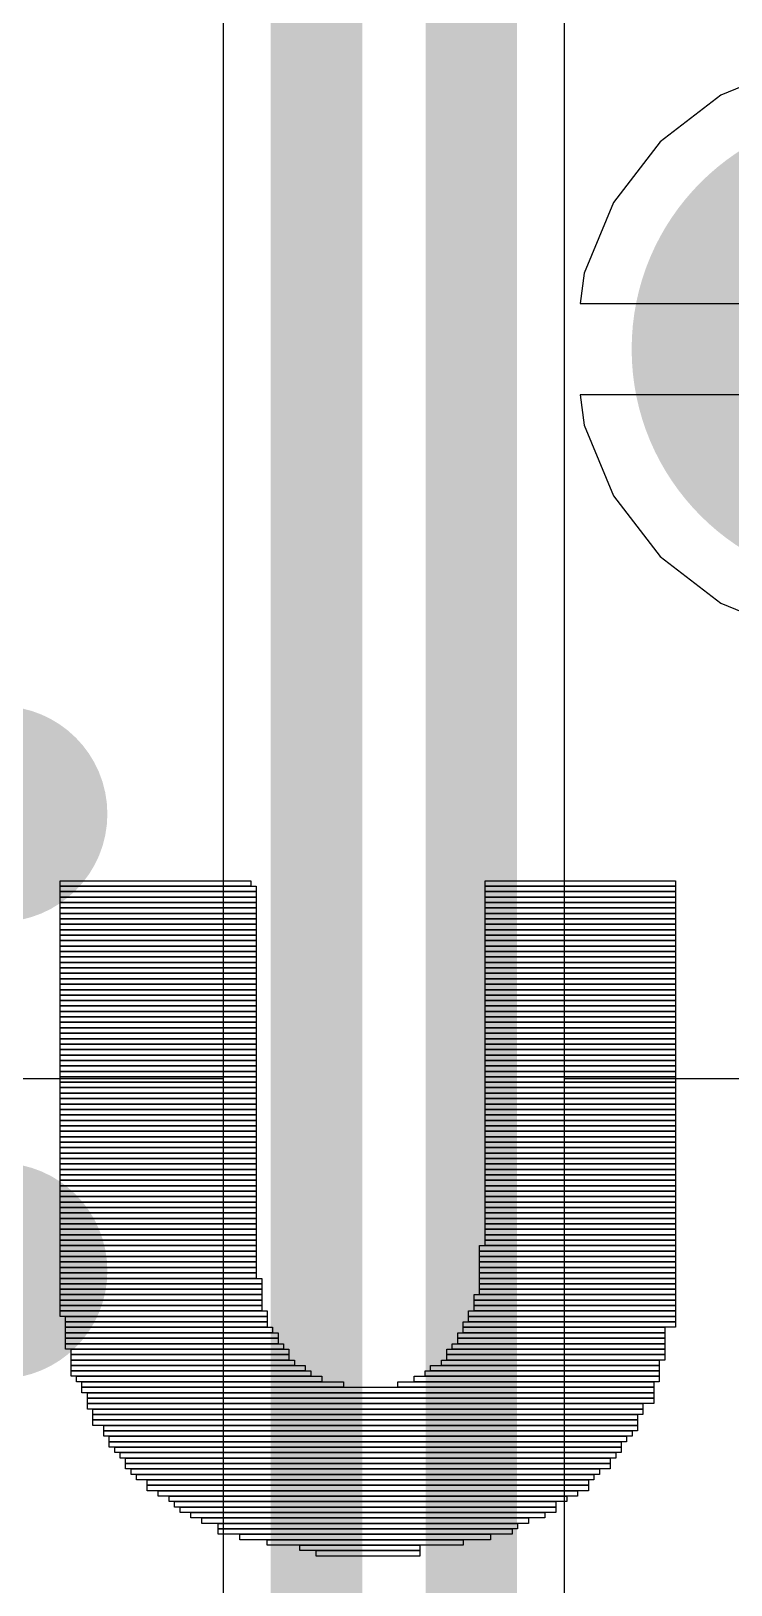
# Model space of a CAD drawing. Header units: millimetres. Extents: x -3 to 5381, y -54 to 5355.
# Drawn here: x 19.552 to 21.497, y -8.955 to -4.636 of the extents above; entities that cross this region are included whole.
import ezdxf

# ---------------------------------------------------------------- set-up
doc = ezdxf.new("R2010")
doc.units = ezdxf.units.MM
for name, color, linetype in [('BottomLayer', 5, 'Continuous'), ('BottomSolder', 6, 'Continuous'), ('PadHoleLayer', 156, 'Continuous'), ('TopLayer', 1, 'Continuous'), ('TopOverlay', 2, 'Continuous'), ('TopSolder', 216, 'Continuous'), ('ViaHoleLayer', 16, 'Continuous')]:
    doc.layers.add(name, color=color, linetype=linetype)

# ---------------------------------------------------------------- blocks, each defined once
blk = doc.blocks.new('TH_0_75_0_6_B_41')
at = {"layer": 'BottomLayer'}
h = blk.add_hatch(color=5, dxfattribs=at)
edge = h.paths.add_edge_path()
edge.add_arc((0, 0), 0.554, 0, 360)
at = {"layer": 'BottomSolder'}
h = blk.add_hatch(color=6, dxfattribs=at)
edge = h.paths.add_edge_path()
edge.add_arc((0, 0), 0.6556, 0, 360)
at = {"layer": 'PadHoleLayer'}
h = blk.add_hatch(color=156, dxfattribs=at)
edge = h.paths.add_edge_path()
edge.add_arc((0, 0), 0.3, 0, 360)
at = {"layer": 'TopLayer'}
h = blk.add_hatch(color=1, dxfattribs=at)
edge = h.paths.add_edge_path()
edge.add_arc((0, 0), 0.554, 0, 360)
at = {"layer": 'TopSolder'}
h = blk.add_hatch(color=216, dxfattribs=at)
edge = h.paths.add_edge_path()
edge.add_arc((0, 0), 0.6556, 0, 360)

msp = doc.modelspace()

# ---------------------------------------------------------------- hatches: boundary and pattern name
at = {"layer": 'BottomLayer'}
h = msp.add_hatch(color=5, dxfattribs=at)
edge = h.paths.add_edge_path()
edge.add_arc((19.4641, -6.8118), 0.3, 0, 360)
h = msp.add_hatch(color=5, dxfattribs=at)
edge = h.paths.add_edge_path()
edge.add_arc((19.4641, -8.0818), 0.3, 0, 360)
at = {"layer": 'TopLayer'}
h = msp.add_hatch(color=1, dxfattribs=at)
edge = h.paths.add_edge_path()
edge.add_arc((19.4641, -6.8118), 0.3, 0, 360)
h = msp.add_hatch(color=1, dxfattribs=at)
edge = h.paths.add_edge_path()
edge.add_arc((19.4641, -8.0818), 0.3, 0, 360)
at = {"layer": 'ViaHoleLayer'}
h = msp.add_hatch(color=16, dxfattribs=at)
edge = h.paths.add_edge_path()
edge.add_arc((19.4641, -6.8118), 0.15, 0, 360)
h = msp.add_hatch(color=16, dxfattribs=at)
edge = h.paths.add_edge_path()
edge.add_arc((19.4641, -8.0818), 0.15, 0, 360)

# ---------------------------------------------------------------- linework, layer by layer
at = {"layer": 'BottomLayer'}
for p, q in [((21.6661, -4.7325), (21.4696, -4.8139)), ((21.4696, -4.8139), (21.3008, -4.9434)), ((21.3008, -4.9434), (21.1713, -5.1122)), ((21.1713, -5.1122), (21.0899, -5.3088)), ((21.0899, -5.3088), (21.0788, -5.3927)), ((21.0788, -5.3927), (21.7501, -5.3927)), ((21.7501, -5.6467), (21.0788, -5.6467)), ((21.0788, -5.6467), (21.0899, -5.7307)), ((21.0899, -5.7307), (21.1713, -5.9272)), ((21.1713, -5.9272), (21.3008, -6.096)), ((21.3008, -6.096), (21.4696, -6.2255)), ((21.4696, -6.2255), (21.6661, -6.3069))]:
    msp.add_line(p, q, dxfattribs=at)
at = {"layer": 'TopLayer'}
for p, q in [((20.0864, -2.8253), (20.0864, -7.5481)), ((21.0348, -7.5481), (21.0348, -2.9182)), ((20.0864, -4.1953), (20.0864, -10.1347)), ((21.0348, -10.3438), (21.0348, -4.1953)), ((20.0864, -7.5481), (18.8577, -7.5481)), ((30.2075, -7.5481), (21.0348, -7.5481))]:
    msp.add_line(p, q, dxfattribs=at)
at = {"layer": 'TopLayer', "const_width": 0.254}
for points in [[(20.3454, -10.242), (20.3454, -2.7181)], [(20.7758, -10.5072), (20.7758, -2.811)]]:
    msp.add_lwpolyline(points, dxfattribs=at)
at = {"layer": 'TopOverlay'}
for p, q in [((19.6331, -7.0124), (19.6331, -6.9974)), ((19.6331, -6.9974), (20.1629, -6.9974)), ((20.1629, -7.0124), (19.6331, -7.0124)), ((19.6331, -7.0277), (19.6331, -7.0124)), ((19.6331, -7.0124), (20.1779, -7.0124)), ((20.1779, -7.0277), (19.6331, -7.0277)), ((19.6331, -7.0427), (19.6331, -7.0277)), ((19.6331, -7.0277), (20.1779, -7.0277)), ((20.1629, -6.9974), (20.1629, -7.0124)), ((20.1779, -7.0124), (20.1779, -7.0277)), ((20.1779, -7.0277), (20.1779, -7.0427)), ((20.8139, -7.0124), (20.8139, -6.9974)), ((20.8139, -6.9974), (21.3437, -6.9974)), ((21.3437, -7.0124), (20.8139, -7.0124)), ((20.8139, -7.0277), (20.8139, -7.0124)), ((20.8139, -7.0124), (21.3437, -7.0124)), ((21.3437, -7.0277), (20.8139, -7.0277)), ((20.8139, -7.0427), (20.8139, -7.0277)), ((20.8139, -7.0277), (21.3437, -7.0277)), ((21.3437, -6.9974), (21.3437, -7.0124)), ((21.3437, -7.0124), (21.3437, -7.0277)), ((21.3437, -7.0277), (21.3437, -7.0427)), ((20.1779, -7.0427), (19.6331, -7.0427)), ((19.6331, -7.0579), (19.6331, -7.0427)), ((19.6331, -7.0427), (20.1779, -7.0427)), ((20.1779, -7.0579), (19.6331, -7.0579)), ((19.6331, -7.0731), (19.6331, -7.0579)), ((19.6331, -7.0579), (20.1779, -7.0579)), ((20.1779, -7.0731), (19.6331, -7.0731)), ((19.6331, -7.0881), (19.6331, -7.0731)), ((19.6331, -7.0731), (20.1779, -7.0731)), ((20.1779, -7.0427), (20.1779, -7.0579)), ((20.1779, -7.0579), (20.1779, -7.0731)), ((20.1779, -7.0731), (20.1779, -7.0881)), ((21.3437, -7.0427), (20.8139, -7.0427)), ((20.8139, -7.0579), (20.8139, -7.0427)), ((20.8139, -7.0427), (21.3437, -7.0427)), ((21.3437, -7.0579), (20.8139, -7.0579)), ((20.8139, -7.0731), (20.8139, -7.0579)), ((20.8139, -7.0579), (21.3437, -7.0579)), ((21.3437, -7.0731), (20.8139, -7.0731)), ((20.8139, -7.0881), (20.8139, -7.0731)), ((20.8139, -7.0731), (21.3437, -7.0731)), ((21.3437, -7.0427), (21.3437, -7.0579)), ((21.3437, -7.0579), (21.3437, -7.0731)), ((21.3437, -7.0731), (21.3437, -7.0881)), ((19.6331, -7.1034), (19.6331, -7.0881)), ((19.6331, -7.0881), (20.1779, -7.0881)), ((20.1779, -7.0881), (19.6331, -7.0881)), ((20.1779, -7.1034), (19.6331, -7.1034)), ((19.6331, -7.1184), (19.6331, -7.1034)), ((19.6331, -7.1034), (20.1779, -7.1034)), ((20.1779, -7.1184), (19.6331, -7.1184)), ((19.6331, -7.1336), (19.6331, -7.1184)), ((19.6331, -7.1184), (20.1779, -7.1184)), ((20.1779, -7.0881), (20.1779, -7.1034)), ((20.1779, -7.1034), (20.1779, -7.1184)), ((20.1779, -7.1184), (20.1779, -7.1336)), ((21.3437, -7.0881), (20.8139, -7.0881)), ((20.8139, -7.1034), (20.8139, -7.0881)), ((20.8139, -7.0881), (21.3437, -7.0881)), ((21.3437, -7.1034), (20.8139, -7.1034)), ((20.8139, -7.1184), (20.8139, -7.1034)), ((20.8139, -7.1034), (21.3437, -7.1034)), ((21.3437, -7.1184), (20.8139, -7.1184)), ((20.8139, -7.1336), (20.8139, -7.1184)), ((20.8139, -7.1184), (21.3437, -7.1184)), ((21.3437, -7.0881), (21.3437, -7.1034)), ((21.3437, -7.1034), (21.3437, -7.1184)), ((21.3437, -7.1184), (21.3437, -7.1336)), ((20.1779, -7.1336), (19.6331, -7.1336)), ((19.6331, -7.1488), (19.6331, -7.1336)), ((19.6331, -7.1336), (20.1779, -7.1336)), ((20.1779, -7.1488), (19.6331, -7.1488)), ((19.6331, -7.1638), (19.6331, -7.1488)), ((19.6331, -7.1488), (20.1779, -7.1488)), ((20.1779, -7.1638), (19.6331, -7.1638)), ((19.6331, -7.1791), (19.6331, -7.1638)), ((19.6331, -7.1638), (20.1779, -7.1638)), ((20.1779, -7.1336), (20.1779, -7.1488)), ((20.1779, -7.1488), (20.1779, -7.1638)), ((20.1779, -7.1638), (20.1779, -7.1791)), ((21.3437, -7.1336), (20.8139, -7.1336)), ((20.8139, -7.1488), (20.8139, -7.1336)), ((20.8139, -7.1336), (21.3437, -7.1336)), ((21.3437, -7.1488), (20.8139, -7.1488)), ((20.8139, -7.1638), (20.8139, -7.1488)), ((20.8139, -7.1488), (21.3437, -7.1488)), ((21.3437, -7.1638), (20.8139, -7.1638)), ((20.8139, -7.1791), (20.8139, -7.1638)), ((20.8139, -7.1638), (21.3437, -7.1638)), ((21.3437, -7.1336), (21.3437, -7.1488)), ((21.3437, -7.1488), (21.3437, -7.1638)), ((21.3437, -7.1638), (21.3437, -7.1791)), ((20.1779, -7.1791), (19.6331, -7.1791)), ((19.6331, -7.194), (19.6331, -7.1791)), ((19.6331, -7.1791), (20.1779, -7.1791)), ((20.1779, -7.194), (19.6331, -7.194)), ((19.6331, -7.2093), (19.6331, -7.194)), ((19.6331, -7.194), (20.1779, -7.194)), ((20.1779, -7.2093), (19.6331, -7.2093)), ((19.6331, -7.2245), (19.6331, -7.2093)), ((19.6331, -7.2093), (20.1779, -7.2093)), ((20.1779, -7.1791), (20.1779, -7.194)), ((20.1779, -7.194), (20.1779, -7.2093)), ((20.1779, -7.2093), (20.1779, -7.2245)), ((21.3437, -7.1791), (20.8139, -7.1791)), ((20.8139, -7.194), (20.8139, -7.1791)), ((20.8139, -7.1791), (21.3437, -7.1791)), ((21.3437, -7.194), (20.8139, -7.194)), ((20.8139, -7.2093), (20.8139, -7.194)), ((20.8139, -7.194), (21.3437, -7.194)), ((21.3437, -7.2093), (20.8139, -7.2093)), ((20.8139, -7.2245), (20.8139, -7.2093)), ((20.8139, -7.2093), (21.3437, -7.2093)), ((21.3437, -7.1791), (21.3437, -7.194)), ((21.3437, -7.194), (21.3437, -7.2093)), ((21.3437, -7.2093), (21.3437, -7.2245)), ((20.1779, -7.2245), (19.6331, -7.2245)), ((19.6331, -7.2395), (19.6331, -7.2245)), ((19.6331, -7.2245), (20.1779, -7.2245)), ((20.1779, -7.2395), (19.6331, -7.2395)), ((19.6331, -7.2547), (19.6331, -7.2395)), ((19.6331, -7.2395), (20.1779, -7.2395)), ((20.1779, -7.2547), (19.6331, -7.2547)), ((19.6331, -7.2697), (19.6331, -7.2547)), ((19.6331, -7.2547), (20.1779, -7.2547)), ((20.1779, -7.2245), (20.1779, -7.2395)), ((20.1779, -7.2395), (20.1779, -7.2547)), ((20.1779, -7.2547), (20.1779, -7.2697)), ((21.3437, -7.2245), (20.8139, -7.2245)), ((20.8139, -7.2395), (20.8139, -7.2245)), ((20.8139, -7.2245), (21.3437, -7.2245)), ((21.3437, -7.2395), (20.8139, -7.2395)), ((20.8139, -7.2547), (20.8139, -7.2395)), ((20.8139, -7.2395), (21.3437, -7.2395)), ((21.3437, -7.2547), (20.8139, -7.2547)), ((20.8139, -7.2697), (20.8139, -7.2547)), ((20.8139, -7.2547), (21.3437, -7.2547)), ((21.3437, -7.2245), (21.3437, -7.2395)), ((21.3437, -7.2395), (21.3437, -7.2547)), ((21.3437, -7.2547), (21.3437, -7.2697)), ((19.6331, -7.285), (19.6331, -7.2697)), ((19.6331, -7.2697), (20.1779, -7.2697)), ((20.1779, -7.2697), (19.6331, -7.2697)), ((20.1779, -7.285), (19.6331, -7.285)), ((19.6331, -7.3002), (19.6331, -7.285)), ((19.6331, -7.285), (20.1779, -7.285)), ((20.1779, -7.2697), (20.1779, -7.285)), ((20.1779, -7.285), (20.1779, -7.3002)), ((21.3437, -7.2697), (20.8139, -7.2697)), ((20.8139, -7.285), (20.8139, -7.2697)), ((20.8139, -7.2697), (21.3437, -7.2697)), ((21.3437, -7.285), (20.8139, -7.285)), ((20.8139, -7.3002), (20.8139, -7.285)), ((20.8139, -7.285), (21.3437, -7.285)), ((21.3437, -7.2697), (21.3437, -7.285)), ((21.3437, -7.285), (21.3437, -7.3002)), ((20.1779, -7.3002), (19.6331, -7.3002)), ((19.6331, -7.3152), (19.6331, -7.3002)), ((19.6331, -7.3002), (20.1779, -7.3002)), ((20.1779, -7.3152), (19.6331, -7.3152)), ((19.6331, -7.3304), (19.6331, -7.3152)), ((19.6331, -7.3152), (20.1779, -7.3152)), ((20.1779, -7.3304), (19.6331, -7.3304)), ((19.6331, -7.3454), (19.6331, -7.3304)), ((19.6331, -7.3304), (20.1779, -7.3304)), ((20.1779, -7.3002), (20.1779, -7.3152)), ((20.1779, -7.3152), (20.1779, -7.3304)), ((20.1779, -7.3304), (20.1779, -7.3454)), ((21.3437, -7.3002), (20.8139, -7.3002)), ((20.8139, -7.3152), (20.8139, -7.3002)), ((20.8139, -7.3002), (21.3437, -7.3002)), ((21.3437, -7.3152), (20.8139, -7.3152)), ((20.8139, -7.3304), (20.8139, -7.3152)), ((20.8139, -7.3152), (21.3437, -7.3152)), ((21.3437, -7.3304), (20.8139, -7.3304)), ((20.8139, -7.3454), (20.8139, -7.3304)), ((20.8139, -7.3304), (21.3437, -7.3304)), ((21.3437, -7.3002), (21.3437, -7.3152)), ((21.3437, -7.3152), (21.3437, -7.3304)), ((21.3437, -7.3304), (21.3437, -7.3454)), ((20.1779, -7.3454), (19.6331, -7.3454)), ((19.6331, -7.3607), (19.6331, -7.3454)), ((19.6331, -7.3454), (20.1779, -7.3454)), ((20.1779, -7.3607), (19.6331, -7.3607)), ((19.6331, -7.3759), (19.6331, -7.3607)), ((19.6331, -7.3607), (20.1779, -7.3607)), ((19.6331, -7.3909), (19.6331, -7.3759)), ((19.6331, -7.3759), (20.1779, -7.3759)), ((20.1779, -7.3759), (19.6331, -7.3759)), ((20.1779, -7.3454), (20.1779, -7.3607)), ((20.1779, -7.3607), (20.1779, -7.3759)), ((20.1779, -7.3759), (20.1779, -7.3909)), ((21.3437, -7.3454), (20.8139, -7.3454)), ((20.8139, -7.3607), (20.8139, -7.3454)), ((20.8139, -7.3454), (21.3437, -7.3454)), ((21.3437, -7.3607), (20.8139, -7.3607)), ((20.8139, -7.3759), (20.8139, -7.3607)), ((20.8139, -7.3607), (21.3437, -7.3607)), ((21.3437, -7.3759), (20.8139, -7.3759)), ((20.8139, -7.3909), (20.8139, -7.3759)), ((20.8139, -7.3759), (21.3437, -7.3759)), ((21.3437, -7.3454), (21.3437, -7.3607)), ((21.3437, -7.3607), (21.3437, -7.3759)), ((21.3437, -7.3759), (21.3437, -7.3909)), ((20.1779, -7.3909), (19.6331, -7.3909)), ((19.6331, -7.4061), (19.6331, -7.3909)), ((19.6331, -7.3909), (20.1779, -7.3909)), ((20.1779, -7.4061), (19.6331, -7.4061)), ((19.6331, -7.4211), (19.6331, -7.4061)), ((19.6331, -7.4061), (20.1779, -7.4061)), ((20.1779, -7.4211), (19.6331, -7.4211)), ((19.6331, -7.4364), (19.6331, -7.4211)), ((19.6331, -7.4211), (20.1779, -7.4211)), ((20.1779, -7.3909), (20.1779, -7.4061)), ((20.1779, -7.4061), (20.1779, -7.4211)), ((20.1779, -7.4211), (20.1779, -7.4364)), ((21.3437, -7.3909), (20.8139, -7.3909)), ((20.8139, -7.4061), (20.8139, -7.3909)), ((20.8139, -7.3909), (21.3437, -7.3909)), ((21.3437, -7.4061), (20.8139, -7.4061)), ((20.8139, -7.4211), (20.8139, -7.4061)), ((20.8139, -7.4061), (21.3437, -7.4061)), ((21.3437, -7.4211), (20.8139, -7.4211)), ((20.8139, -7.4364), (20.8139, -7.4211)), ((20.8139, -7.4211), (21.3437, -7.4211)), ((21.3437, -7.3909), (21.3437, -7.4061)), ((21.3437, -7.4061), (21.3437, -7.4211)), ((21.3437, -7.4211), (21.3437, -7.4364)), ((20.1779, -7.4364), (19.6331, -7.4364)), ((19.6331, -7.4516), (19.6331, -7.4364)), ((19.6331, -7.4364), (20.1779, -7.4364)), ((20.1779, -7.4516), (19.6331, -7.4516)), ((19.6331, -7.4666), (19.6331, -7.4516)), ((19.6331, -7.4516), (20.1779, -7.4516)), ((20.1779, -7.4666), (19.6331, -7.4666)), ((19.6331, -7.4818), (19.6331, -7.4666)), ((19.6331, -7.4666), (20.1779, -7.4666)), ((20.1779, -7.4364), (20.1779, -7.4516)), ((20.1779, -7.4516), (20.1779, -7.4666)), ((20.1779, -7.4666), (20.1779, -7.4818)), ((21.3437, -7.4364), (20.8139, -7.4364)), ((20.8139, -7.4516), (20.8139, -7.4364)), ((20.8139, -7.4364), (21.3437, -7.4364)), ((21.3437, -7.4516), (20.8139, -7.4516)), ((20.8139, -7.4666), (20.8139, -7.4516)), ((20.8139, -7.4516), (21.3437, -7.4516)), ((21.3437, -7.4666), (20.8139, -7.4666)), ((20.8139, -7.4818), (20.8139, -7.4666)), ((20.8139, -7.4666), (21.3437, -7.4666)), ((21.3437, -7.4364), (21.3437, -7.4516)), ((21.3437, -7.4516), (21.3437, -7.4666)), ((21.3437, -7.4666), (21.3437, -7.4818)), ((20.1779, -7.4818), (19.6331, -7.4818)), ((19.6331, -7.4968), (19.6331, -7.4818)), ((19.6331, -7.4818), (20.1779, -7.4818)), ((20.1779, -7.4968), (19.6331, -7.4968)), ((19.6331, -7.5121), (19.6331, -7.4968)), ((19.6331, -7.4968), (20.1779, -7.4968)), ((20.1779, -7.5121), (19.6331, -7.5121)), ((19.6331, -7.5273), (19.6331, -7.5121)), ((19.6331, -7.5121), (20.1779, -7.5121)), ((20.1779, -7.4818), (20.1779, -7.4968)), ((20.1779, -7.4968), (20.1779, -7.5121)), ((20.1779, -7.5121), (20.1779, -7.5273)), ((21.3437, -7.4818), (20.8139, -7.4818)), ((20.8139, -7.4968), (20.8139, -7.4818)), ((20.8139, -7.4818), (21.3437, -7.4818)), ((20.8139, -7.5121), (20.8139, -7.4968)), ((20.8139, -7.4968), (21.3437, -7.4968)), ((21.3437, -7.4968), (20.8139, -7.4968)), ((21.3437, -7.5121), (20.8139, -7.5121)), ((20.8139, -7.5273), (20.8139, -7.5121)), ((20.8139, -7.5121), (21.3437, -7.5121)), ((21.3437, -7.4818), (21.3437, -7.4968)), ((21.3437, -7.4968), (21.3437, -7.5121)), ((21.3437, -7.5121), (21.3437, -7.5273)), ((20.1779, -7.5273), (19.6331, -7.5273)), ((19.6331, -7.5423), (19.6331, -7.5273)), ((19.6331, -7.5273), (20.1779, -7.5273)), ((20.1779, -7.5423), (19.6331, -7.5423)), ((19.6331, -7.5575), (19.6331, -7.5423)), ((19.6331, -7.5423), (20.1779, -7.5423)), ((19.6331, -7.5725), (19.6331, -7.5575)), ((19.6331, -7.5575), (20.1779, -7.5575)), ((20.1779, -7.5575), (19.6331, -7.5575)), ((20.1779, -7.5273), (20.1779, -7.5423)), ((20.1779, -7.5423), (20.1779, -7.5575)), ((20.1779, -7.5575), (20.1779, -7.5725)), ((21.3437, -7.5273), (20.8139, -7.5273)), ((20.8139, -7.5423), (20.8139, -7.5273)), ((20.8139, -7.5273), (21.3437, -7.5273)), ((21.3437, -7.5423), (20.8139, -7.5423)), ((20.8139, -7.5575), (20.8139, -7.5423)), ((20.8139, -7.5423), (21.3437, -7.5423)), ((21.3437, -7.5575), (20.8139, -7.5575)), ((20.8139, -7.5725), (20.8139, -7.5575)), ((20.8139, -7.5575), (21.3437, -7.5575)), ((21.3437, -7.5273), (21.3437, -7.5423)), ((21.3437, -7.5423), (21.3437, -7.5575)), ((21.3437, -7.5575), (21.3437, -7.5725)), ((20.1779, -7.5725), (19.6331, -7.5725)), ((19.6331, -7.5877), (19.6331, -7.5725)), ((19.6331, -7.5725), (20.1779, -7.5725)), ((20.1779, -7.5877), (19.6331, -7.5877)), ((19.6331, -7.603), (19.6331, -7.5877)), ((19.6331, -7.5877), (20.1779, -7.5877)), ((20.1779, -7.5725), (20.1779, -7.5877)), ((20.1779, -7.5877), (20.1779, -7.603)), ((21.3437, -7.5725), (20.8139, -7.5725)), ((20.8139, -7.5877), (20.8139, -7.5725)), ((20.8139, -7.5725), (21.3437, -7.5725)), ((21.3437, -7.5877), (20.8139, -7.5877)), ((20.8139, -7.603), (20.8139, -7.5877)), ((20.8139, -7.5877), (21.3437, -7.5877)), ((21.3437, -7.5725), (21.3437, -7.5877)), ((21.3437, -7.5877), (21.3437, -7.603)), ((20.1779, -7.603), (19.6331, -7.603)), ((19.6331, -7.618), (19.6331, -7.603)), ((19.6331, -7.603), (20.1779, -7.603)), ((20.1779, -7.618), (19.6331, -7.618)), ((19.6331, -7.6332), (19.6331, -7.618)), ((19.6331, -7.618), (20.1779, -7.618)), ((20.1779, -7.6332), (19.6331, -7.6332)), ((19.6331, -7.6482), (19.6331, -7.6332)), ((19.6331, -7.6332), (20.1779, -7.6332)), ((20.1779, -7.603), (20.1779, -7.618)), ((20.1779, -7.618), (20.1779, -7.6332)), ((20.1779, -7.6332), (20.1779, -7.6482)), ((21.3437, -7.603), (20.8139, -7.603)), ((20.8139, -7.618), (20.8139, -7.603)), ((20.8139, -7.603), (21.3437, -7.603)), ((21.3437, -7.618), (20.8139, -7.618)), ((20.8139, -7.6332), (20.8139, -7.618)), ((20.8139, -7.618), (21.3437, -7.618)), ((21.3437, -7.6332), (20.8139, -7.6332)), ((20.8139, -7.6482), (20.8139, -7.6332)), ((20.8139, -7.6332), (21.3437, -7.6332)), ((21.3437, -7.603), (21.3437, -7.618)), ((21.3437, -7.618), (21.3437, -7.6332)), ((21.3437, -7.6332), (21.3437, -7.6482)), ((20.1779, -7.6482), (19.6331, -7.6482)), ((19.6331, -7.6634), (19.6331, -7.6482)), ((19.6331, -7.6482), (20.1779, -7.6482)), ((20.1779, -7.6634), (19.6331, -7.6634)), ((19.6331, -7.6787), (19.6331, -7.6634)), ((19.6331, -7.6634), (20.1779, -7.6634)), ((20.1779, -7.6787), (19.6331, -7.6787)), ((19.6331, -7.6937), (19.6331, -7.6787)), ((19.6331, -7.6787), (20.1779, -7.6787)), ((20.1779, -7.6482), (20.1779, -7.6634)), ((20.1779, -7.6634), (20.1779, -7.6787)), ((20.1779, -7.6787), (20.1779, -7.6937)), ((21.3437, -7.6482), (20.8139, -7.6482)), ((20.8139, -7.6634), (20.8139, -7.6482)), ((20.8139, -7.6482), (21.3437, -7.6482)), ((21.3437, -7.6634), (20.8139, -7.6634)), ((20.8139, -7.6787), (20.8139, -7.6634)), ((20.8139, -7.6634), (21.3437, -7.6634)), ((21.3437, -7.6787), (20.8139, -7.6787)), ((20.8139, -7.6937), (20.8139, -7.6787)), ((20.8139, -7.6787), (21.3437, -7.6787)), ((21.3437, -7.6482), (21.3437, -7.6634)), ((21.3437, -7.6634), (21.3437, -7.6787)), ((21.3437, -7.6787), (21.3437, -7.6937)), ((20.1779, -7.6937), (19.6331, -7.6937)), ((19.6331, -7.7089), (19.6331, -7.6937)), ((19.6331, -7.6937), (20.1779, -7.6937)), ((19.6331, -7.7239), (19.6331, -7.7089)), ((19.6331, -7.7089), (20.1779, -7.7089)), ((20.1779, -7.7089), (19.6331, -7.7089)), ((20.1779, -7.7239), (19.6331, -7.7239)), ((19.6331, -7.7391), (19.6331, -7.7239)), ((19.6331, -7.7239), (20.1779, -7.7239)), ((20.1779, -7.6937), (20.1779, -7.7089)), ((20.1779, -7.7089), (20.1779, -7.7239)), ((20.1779, -7.7239), (20.1779, -7.7391)), ((21.3437, -7.6937), (20.8139, -7.6937)), ((20.8139, -7.7089), (20.8139, -7.6937)), ((20.8139, -7.6937), (21.3437, -7.6937)), ((21.3437, -7.7089), (20.8139, -7.7089)), ((20.8139, -7.7239), (20.8139, -7.7089)), ((20.8139, -7.7089), (21.3437, -7.7089)), ((21.3437, -7.7239), (20.8139, -7.7239)), ((20.8139, -7.7391), (20.8139, -7.7239)), ((20.8139, -7.7239), (21.3437, -7.7239)), ((21.3437, -7.6937), (21.3437, -7.7089)), ((21.3437, -7.7089), (21.3437, -7.7239)), ((21.3437, -7.7239), (21.3437, -7.7391)), ((20.1779, -7.7391), (19.6331, -7.7391)), ((19.6331, -7.7544), (19.6331, -7.7391)), ((19.6331, -7.7391), (20.1779, -7.7391)), ((20.1779, -7.7544), (19.6331, -7.7544)), ((19.6331, -7.7694), (19.6331, -7.7544)), ((19.6331, -7.7544), (20.1779, -7.7544)), ((20.1779, -7.7694), (19.6331, -7.7694)), ((19.6331, -7.7846), (19.6331, -7.7694)), ((19.6331, -7.7694), (20.1779, -7.7694)), ((20.1779, -7.7391), (20.1779, -7.7544)), ((20.1779, -7.7544), (20.1779, -7.7694)), ((20.1779, -7.7694), (20.1779, -7.7846)), ((21.3437, -7.7391), (20.8139, -7.7391)), ((20.8139, -7.7544), (20.8139, -7.7391)), ((20.8139, -7.7391), (21.3437, -7.7391)), ((21.3437, -7.7544), (20.8139, -7.7544)), ((20.8139, -7.7694), (20.8139, -7.7544)), ((20.8139, -7.7544), (21.3437, -7.7544)), ((21.3437, -7.7694), (20.8139, -7.7694)), ((20.8139, -7.7846), (20.8139, -7.7694)), ((20.8139, -7.7694), (21.3437, -7.7694)), ((21.3437, -7.7391), (21.3437, -7.7544)), ((21.3437, -7.7544), (21.3437, -7.7694)), ((21.3437, -7.7694), (21.3437, -7.7846)), ((20.1779, -7.7846), (19.6331, -7.7846)), ((19.6331, -7.7996), (19.6331, -7.7846)), ((19.6331, -7.7846), (20.1779, -7.7846)), ((20.1779, -7.7996), (19.6331, -7.7996)), ((19.6331, -7.8148), (19.6331, -7.7996)), ((19.6331, -7.7996), (20.1779, -7.7996)), ((20.1779, -7.8148), (19.6331, -7.8148)), ((19.6331, -7.8301), (19.6331, -7.8148)), ((19.6331, -7.8148), (20.1779, -7.8148)), ((20.1779, -7.7846), (20.1779, -7.7996)), ((20.1779, -7.7996), (20.1779, -7.8148)), ((20.1779, -7.8148), (20.1779, -7.8301)), ((21.3437, -7.7846), (20.8139, -7.7846)), ((20.8139, -7.7996), (20.8139, -7.7846)), ((20.8139, -7.7846), (21.3437, -7.7846)), ((21.3437, -7.7996), (20.8139, -7.7996)), ((20.8139, -7.8148), (20.8139, -7.7996)), ((20.8139, -7.7996), (21.3437, -7.7996)), ((20.8139, -7.8301), (20.8139, -7.8148)), ((20.8139, -7.8148), (21.3437, -7.8148)), ((21.3437, -7.8148), (20.8139, -7.8148)), ((21.3437, -7.7846), (21.3437, -7.7996)), ((21.3437, -7.7996), (21.3437, -7.8148)), ((21.3437, -7.8148), (21.3437, -7.8301)), ((19.6331, -7.845), (19.6331, -7.8301)), ((19.6331, -7.8301), (20.1779, -7.8301)), ((20.1779, -7.8301), (19.6331, -7.8301)), ((20.1779, -7.845), (19.6331, -7.845)), ((19.6331, -7.8603), (19.6331, -7.845)), ((19.6331, -7.845), (20.1779, -7.845)), ((20.1779, -7.8603), (19.6331, -7.8603)), ((19.6331, -7.8753), (19.6331, -7.8603)), ((19.6331, -7.8603), (20.1779, -7.8603)), ((20.1779, -7.8301), (20.1779, -7.845)), ((20.1779, -7.845), (20.1779, -7.8603)), ((20.1779, -7.8603), (20.1779, -7.8753)), ((21.3437, -7.8301), (20.8139, -7.8301)), ((20.8139, -7.845), (20.8139, -7.8301)), ((20.8139, -7.8301), (21.3437, -7.8301)), ((21.3437, -7.845), (20.8139, -7.845)), ((20.8139, -7.8603), (20.8139, -7.845)), ((20.8139, -7.845), (21.3437, -7.845)), ((20.8139, -7.8753), (20.8139, -7.8603)), ((20.8139, -7.8603), (21.3437, -7.8603)), ((21.3437, -7.8603), (20.8139, -7.8603)), ((21.3437, -7.8301), (21.3437, -7.845)), ((21.3437, -7.845), (21.3437, -7.8603)), ((21.3437, -7.8603), (21.3437, -7.8753)), ((20.1779, -7.8753), (19.6331, -7.8753)), ((19.6331, -7.8905), (19.6331, -7.8753)), ((19.6331, -7.8753), (20.1779, -7.8753)), ((20.1779, -7.8905), (19.6331, -7.8905)), ((19.6331, -7.9058), (19.6331, -7.8905)), ((19.6331, -7.8905), (20.1779, -7.8905)), ((20.1779, -7.8753), (20.1779, -7.8905)), ((20.1779, -7.8905), (20.1779, -7.9058)), ((21.3437, -7.8753), (20.8139, -7.8753)), ((20.8139, -7.8905), (20.8139, -7.8753)), ((20.8139, -7.8753), (21.3437, -7.8753)), ((21.3437, -7.8905), (20.8139, -7.8905)), ((20.8139, -7.9058), (20.8139, -7.8905)), ((20.8139, -7.8905), (21.3437, -7.8905)), ((21.3437, -7.8753), (21.3437, -7.8905)), ((21.3437, -7.8905), (21.3437, -7.9058)), ((20.1779, -7.9058), (19.6331, -7.9058)), ((19.6331, -7.9207), (19.6331, -7.9058)), ((19.6331, -7.9058), (20.1779, -7.9058)), ((20.1779, -7.9207), (19.6331, -7.9207)), ((19.6331, -7.936), (19.6331, -7.9207)), ((19.6331, -7.9207), (20.1779, -7.9207)), ((20.1779, -7.936), (19.6331, -7.936)), ((19.6331, -7.951), (19.6331, -7.936)), ((19.6331, -7.936), (20.1779, -7.936)), ((20.1779, -7.9058), (20.1779, -7.9207)), ((20.1779, -7.9207), (20.1779, -7.936)), ((20.1779, -7.936), (20.1779, -7.951)), ((21.3437, -7.9058), (20.8139, -7.9058)), ((20.8139, -7.9207), (20.8139, -7.9058)), ((20.8139, -7.9058), (21.3437, -7.9058)), ((21.3437, -7.9207), (20.8139, -7.9207)), ((20.8139, -7.936), (20.8139, -7.9207)), ((20.8139, -7.9207), (21.3437, -7.9207)), ((21.3437, -7.936), (20.8139, -7.936)), ((20.8139, -7.951), (20.8139, -7.936)), ((20.8139, -7.936), (21.3437, -7.936)), ((21.3437, -7.9058), (21.3437, -7.9207)), ((21.3437, -7.9207), (21.3437, -7.936)), ((21.3437, -7.936), (21.3437, -7.951)), ((20.1779, -7.951), (19.6331, -7.951)), ((19.6331, -7.9662), (19.6331, -7.951)), ((19.6331, -7.951), (20.1779, -7.951)), ((20.1779, -7.9662), (19.6331, -7.9662)), ((19.6331, -7.9814), (19.6331, -7.9662)), ((19.6331, -7.9662), (20.1779, -7.9662)), ((20.1779, -7.9814), (19.6331, -7.9814)), ((19.6331, -7.9964), (19.6331, -7.9814)), ((19.6331, -7.9814), (20.1779, -7.9814)), ((20.1779, -7.951), (20.1779, -7.9662)), ((20.1779, -7.9662), (20.1779, -7.9814)), ((20.1779, -7.9814), (20.1779, -7.9964)), ((20.8139, -7.9662), (20.8139, -7.951)), ((20.8139, -7.951), (21.3437, -7.951)), ((21.3437, -7.951), (20.8139, -7.951)), ((21.3437, -7.9662), (20.8139, -7.9662)), ((20.8139, -7.9814), (20.8139, -7.9662)), ((20.8139, -7.9662), (21.3437, -7.9662)), ((21.3437, -7.9814), (20.8139, -7.9814)), ((20.8139, -7.9964), (20.8139, -7.9814)), ((20.8139, -7.9814), (21.3437, -7.9814)), ((21.3437, -7.951), (21.3437, -7.9662)), ((21.3437, -7.9662), (21.3437, -7.9814)), ((21.3437, -7.9814), (21.3437, -7.9964)), ((20.1779, -7.9964), (19.6331, -7.9964)), ((19.6331, -8.0117), (19.6331, -7.9964)), ((19.6331, -7.9964), (20.1779, -7.9964)), ((20.1779, -8.0117), (19.6331, -8.0117)), ((19.6331, -8.0269), (19.6331, -8.0117)), ((19.6331, -8.0117), (20.1779, -8.0117)), ((20.1779, -8.0269), (19.6331, -8.0269)), ((19.6331, -8.0419), (19.6331, -8.0269)), ((19.6331, -8.0269), (20.1779, -8.0269)), ((20.1779, -7.9964), (20.1779, -8.0117)), ((20.1779, -8.0117), (20.1779, -8.0269)), ((20.1779, -8.0269), (20.1779, -8.0419)), ((20.7987, -8.0269), (20.7987, -8.0117)), ((20.7987, -8.0117), (21.3437, -8.0117)), ((21.3437, -8.0269), (20.7987, -8.0269)), ((20.7987, -8.0419), (20.7987, -8.0269)), ((20.7987, -8.0269), (21.3437, -8.0269)), ((21.3437, -7.9964), (20.8139, -7.9964)), ((20.8139, -8.0117), (20.8139, -7.9964)), ((20.8139, -7.9964), (21.3437, -7.9964)), ((21.3437, -8.0117), (20.8139, -8.0117)), ((21.3437, -7.9964), (21.3437, -8.0117)), ((21.3437, -8.0117), (21.3437, -8.0269)), ((21.3437, -8.0269), (21.3437, -8.0419)), ((20.1779, -8.0419), (19.6331, -8.0419)), ((19.6331, -8.0571), (19.6331, -8.0419)), ((19.6331, -8.0419), (20.1779, -8.0419)), ((20.1779, -8.0571), (19.6331, -8.0571)), ((19.6331, -8.0721), (19.6331, -8.0571)), ((19.6331, -8.0571), (20.1779, -8.0571)), ((20.1779, -8.0721), (19.6331, -8.0721)), ((19.6331, -8.0874), (19.6331, -8.0721)), ((19.6331, -8.0721), (20.1779, -8.0721)), ((20.1779, -8.0419), (20.1779, -8.0571)), ((20.1779, -8.0571), (20.1779, -8.0721)), ((20.1779, -8.0721), (20.1779, -8.0874)), ((21.3437, -8.0419), (20.7987, -8.0419)), ((20.7987, -8.0571), (20.7987, -8.0419)), ((20.7987, -8.0419), (21.3437, -8.0419)), ((21.3437, -8.0571), (20.7987, -8.0571)), ((20.7987, -8.0721), (20.7987, -8.0571)), ((20.7987, -8.0571), (21.3437, -8.0571)), ((21.3437, -8.0721), (20.7987, -8.0721)), ((20.7987, -8.0874), (20.7987, -8.0721)), ((20.7987, -8.0721), (21.3437, -8.0721)), ((21.3437, -8.0419), (21.3437, -8.0571)), ((21.3437, -8.0571), (21.3437, -8.0721)), ((21.3437, -8.0721), (21.3437, -8.0874)), ((20.1779, -8.0874), (19.6331, -8.0874)), ((19.6331, -8.1026), (19.6331, -8.0874)), ((19.6331, -8.0874), (20.1779, -8.0874)), ((20.1779, -8.1026), (19.6331, -8.1026)), ((19.6331, -8.1176), (19.6331, -8.1026)), ((19.6331, -8.1026), (20.1931, -8.1026)), ((20.1931, -8.1176), (19.6331, -8.1176)), ((19.6331, -8.1328), (19.6331, -8.1176)), ((19.6331, -8.1176), (20.1931, -8.1176)), ((20.1779, -8.0874), (20.1779, -8.1026)), ((20.1931, -8.1026), (20.1931, -8.1176)), ((20.1931, -8.1176), (20.1931, -8.1328)), ((21.3437, -8.0874), (20.7987, -8.0874)), ((20.7987, -8.1026), (20.7987, -8.0874)), ((20.7987, -8.0874), (21.3437, -8.0874)), ((21.3437, -8.1026), (20.7987, -8.1026)), ((20.7987, -8.1176), (20.7987, -8.1026)), ((20.7987, -8.1026), (21.3437, -8.1026)), ((21.3437, -8.1176), (20.7987, -8.1176)), ((20.7987, -8.1328), (20.7987, -8.1176)), ((20.7987, -8.1176), (21.3437, -8.1176)), ((21.3437, -8.0874), (21.3437, -8.1026)), ((21.3437, -8.1026), (21.3437, -8.1176)), ((21.3437, -8.1176), (21.3437, -8.1328)), ((20.1931, -8.1328), (19.6331, -8.1328)), ((19.6331, -8.1478), (19.6331, -8.1328)), ((19.6331, -8.1328), (20.1931, -8.1328)), ((20.1931, -8.1478), (19.6331, -8.1478)), ((19.6331, -8.1631), (19.6331, -8.1478)), ((19.6331, -8.1478), (20.1931, -8.1478)), ((20.1931, -8.1631), (19.6331, -8.1631)), ((19.6331, -8.1783), (19.6331, -8.1631)), ((19.6331, -8.1631), (20.1931, -8.1631)), ((20.1931, -8.1328), (20.1931, -8.1478)), ((20.1931, -8.1478), (20.1931, -8.1631)), ((20.1931, -8.1631), (20.1931, -8.1783)), ((20.7837, -8.1631), (20.7837, -8.1478)), ((20.7837, -8.1478), (21.3437, -8.1478)), ((21.3437, -8.1631), (20.7837, -8.1631)), ((20.7837, -8.1783), (20.7837, -8.1631)), ((20.7837, -8.1631), (21.3437, -8.1631)), ((21.3437, -8.1328), (20.7987, -8.1328)), ((20.7987, -8.1478), (20.7987, -8.1328)), ((20.7987, -8.1328), (21.3437, -8.1328)), ((21.3437, -8.1478), (20.7987, -8.1478)), ((21.3437, -8.1328), (21.3437, -8.1478)), ((21.3437, -8.1478), (21.3437, -8.1631)), ((21.3437, -8.1631), (21.3437, -8.1783)), ((20.1931, -8.1783), (19.6331, -8.1783)), ((19.6331, -8.1933), (19.6331, -8.1783)), ((19.6331, -8.1783), (20.1931, -8.1783)), ((20.1931, -8.1933), (19.6331, -8.1933)), ((19.6331, -8.2085), (19.6331, -8.1933)), ((19.6331, -8.1933), (20.2084, -8.1933)), ((20.1931, -8.1783), (20.1931, -8.1933)), ((20.2084, -8.1933), (20.2084, -8.2085)), ((20.7684, -8.2085), (20.7684, -8.1933)), ((20.7684, -8.1933), (21.3437, -8.1933)), ((21.3437, -8.1783), (20.7837, -8.1783)), ((20.7837, -8.1933), (20.7837, -8.1783)), ((20.7837, -8.1783), (21.3437, -8.1783)), ((21.3437, -8.1933), (20.7837, -8.1933)), ((21.3437, -8.1783), (21.3437, -8.1933)), ((21.3437, -8.1933), (21.3437, -8.2085)), ((20.2084, -8.2085), (19.6331, -8.2085)), ((19.648, -8.2235), (19.648, -8.2085)), ((19.648, -8.2085), (20.2084, -8.2085)), ((20.2084, -8.2235), (19.648, -8.2235)), ((19.648, -8.2387), (19.648, -8.2235)), ((19.648, -8.2235), (20.2084, -8.2235)), ((20.2084, -8.2387), (19.648, -8.2387)), ((19.648, -8.254), (19.648, -8.2387)), ((19.648, -8.2387), (20.2234, -8.2387)), ((20.2084, -8.2085), (20.2084, -8.2235)), ((20.2084, -8.2235), (20.2084, -8.2387)), ((20.2234, -8.2387), (20.2234, -8.254)), ((20.7532, -8.2387), (20.7532, -8.2235)), ((20.7532, -8.2235), (21.3437, -8.2235)), ((21.3437, -8.2387), (20.7532, -8.2387)), ((20.7532, -8.254), (20.7532, -8.2387)), ((20.7532, -8.2387), (21.3135, -8.2387)), ((21.3437, -8.2085), (20.7684, -8.2085)), ((20.7684, -8.2235), (20.7684, -8.2085)), ((20.7684, -8.2085), (21.3437, -8.2085)), ((21.3437, -8.2235), (20.7684, -8.2235)), ((21.3135, -8.2387), (21.3135, -8.254)), ((21.3437, -8.2085), (21.3437, -8.2235)), ((21.3437, -8.2235), (21.3437, -8.2387)), ((20.2234, -8.254), (19.648, -8.254)), ((19.648, -8.269), (19.648, -8.254)), ((19.648, -8.254), (20.2386, -8.254)), ((20.2386, -8.269), (19.648, -8.269)), ((19.648, -8.2842), (19.648, -8.269)), ((19.648, -8.269), (20.2386, -8.269)), ((20.2386, -8.2842), (19.648, -8.2842)), ((19.648, -8.2992), (19.648, -8.2842)), ((19.648, -8.2842), (20.2538, -8.2842)), ((20.2386, -8.254), (20.2386, -8.269)), ((20.2386, -8.269), (20.2386, -8.2842)), ((20.2538, -8.2842), (20.2538, -8.2992)), ((20.723, -8.2992), (20.723, -8.2842)), ((20.723, -8.2842), (21.3135, -8.2842)), ((20.7382, -8.269), (20.7382, -8.254)), ((20.7382, -8.254), (21.3135, -8.254)), ((21.3135, -8.269), (20.7382, -8.269)), ((20.7382, -8.2842), (20.7382, -8.269)), ((20.7382, -8.269), (21.3135, -8.269)), ((21.3135, -8.2842), (20.7382, -8.2842)), ((21.3135, -8.254), (20.7532, -8.254)), ((21.3135, -8.254), (21.3135, -8.269)), ((21.3135, -8.269), (21.3135, -8.2842)), ((21.3135, -8.2842), (21.3135, -8.2992)), ((20.2538, -8.2992), (19.648, -8.2992)), ((19.6633, -8.3144), (19.6633, -8.2992)), ((19.6633, -8.2992), (20.2688, -8.2992)), ((20.2688, -8.3144), (19.6633, -8.3144)), ((19.6633, -8.3297), (19.6633, -8.3144)), ((19.6633, -8.3144), (20.2688, -8.3144)), ((20.2688, -8.3297), (19.6633, -8.3297)), ((19.6633, -8.3447), (19.6633, -8.3297)), ((19.6633, -8.3297), (20.2841, -8.3297)), ((20.2688, -8.2992), (20.2688, -8.3144)), ((20.2688, -8.3144), (20.2688, -8.3297)), ((20.2841, -8.3297), (20.2841, -8.3447)), ((20.6927, -8.3447), (20.6927, -8.3297)), ((20.6927, -8.3297), (21.2983, -8.3297)), ((20.708, -8.3144), (20.708, -8.2992)), ((20.708, -8.2992), (21.3135, -8.2992)), ((21.3135, -8.3144), (20.708, -8.3144)), ((20.708, -8.3297), (20.708, -8.3144)), ((20.708, -8.3144), (21.3135, -8.3144)), ((21.3135, -8.3297), (20.708, -8.3297)), ((21.3135, -8.2992), (20.723, -8.2992)), ((21.2983, -8.3297), (21.2983, -8.3447)), ((21.3135, -8.2992), (21.3135, -8.3144)), ((21.3135, -8.3144), (21.3135, -8.3297)), ((20.2841, -8.3447), (19.6633, -8.3447)), ((19.6633, -8.3599), (19.6633, -8.3447)), ((19.6633, -8.3447), (20.3143, -8.3447)), ((20.3143, -8.3599), (19.6633, -8.3599)), ((19.6633, -8.3749), (19.6633, -8.3599)), ((19.6633, -8.3599), (20.3295, -8.3599)), ((20.3295, -8.3749), (19.6633, -8.3749)), ((19.6785, -8.3901), (19.6785, -8.3749)), ((19.6785, -8.3749), (20.3598, -8.3749)), ((20.3143, -8.3447), (20.3143, -8.3599)), ((20.3295, -8.3599), (20.3295, -8.3749)), ((20.3598, -8.3749), (20.3598, -8.3901)), ((20.6171, -8.3901), (20.6171, -8.3749)), ((20.6171, -8.3749), (21.2983, -8.3749)), ((20.6473, -8.3749), (20.6473, -8.3599)), ((20.6473, -8.3599), (21.2983, -8.3599)), ((21.2983, -8.3749), (20.6473, -8.3749)), ((20.6625, -8.3599), (20.6625, -8.3447)), ((20.6625, -8.3447), (21.2983, -8.3447)), ((21.2983, -8.3599), (20.6625, -8.3599)), ((21.2983, -8.3447), (20.6927, -8.3447)), ((21.2983, -8.3447), (21.2983, -8.3599)), ((21.2983, -8.3599), (21.2983, -8.3749)), ((21.2983, -8.3749), (21.2983, -8.3901)), ((20.3598, -8.3901), (19.6785, -8.3901)), ((19.6935, -8.4054), (19.6935, -8.3901)), ((19.6935, -8.3901), (20.4202, -8.3901)), ((20.4202, -8.4054), (19.6935, -8.4054)), ((19.6935, -8.4204), (19.6935, -8.4054)), ((19.6935, -8.4054), (21.283, -8.4054)), ((21.283, -8.4204), (19.6935, -8.4204)), ((19.7087, -8.4356), (19.7087, -8.4204)), ((19.7087, -8.4204), (21.283, -8.4204)), ((20.4202, -8.3901), (20.4202, -8.4054)), ((20.5716, -8.4054), (20.5716, -8.3901)), ((20.5716, -8.3901), (21.2833, -8.3901)), ((21.2833, -8.4054), (20.5716, -8.4054)), ((21.2983, -8.3901), (20.6171, -8.3901)), ((21.283, -8.4054), (21.283, -8.4204)), ((21.283, -8.4204), (21.283, -8.4356)), ((21.2833, -8.3901), (21.2833, -8.4054)), ((21.283, -8.4356), (19.7087, -8.4356)), ((19.7087, -8.4506), (19.7087, -8.4356)), ((19.7087, -8.4356), (21.283, -8.4356)), ((21.283, -8.4506), (19.7087, -8.4506)), ((19.7087, -8.4658), (19.7087, -8.4506)), ((19.7087, -8.4506), (21.2528, -8.4506)), ((21.2528, -8.4506), (21.2528, -8.4658)), ((21.283, -8.4356), (21.283, -8.4506)), ((21.2528, -8.4658), (19.7087, -8.4658)), ((19.7237, -8.4811), (19.7237, -8.4658)), ((19.7237, -8.4658), (21.2528, -8.4658)), ((21.2528, -8.4811), (19.7237, -8.4811)), ((19.7237, -8.496), (19.7237, -8.4811)), ((19.7237, -8.4811), (21.2378, -8.4811)), ((21.2378, -8.496), (19.7237, -8.496)), ((19.7237, -8.5113), (19.7237, -8.496)), ((19.7237, -8.496), (21.2378, -8.496)), ((21.2378, -8.4811), (21.2378, -8.496)), ((21.2378, -8.496), (21.2378, -8.5113)), ((21.2528, -8.4658), (21.2528, -8.4811)), ((21.2378, -8.5113), (19.7237, -8.5113)), ((19.7542, -8.5263), (19.7542, -8.5113)), ((19.7542, -8.5113), (21.2378, -8.5113)), ((21.2378, -8.5263), (19.7542, -8.5263)), ((19.7542, -8.5415), (19.7542, -8.5263)), ((19.7542, -8.5263), (21.2226, -8.5263)), ((21.2226, -8.5415), (19.7542, -8.5415)), ((19.7692, -8.5568), (19.7692, -8.5415)), ((19.7692, -8.5415), (21.2073, -8.5415)), ((21.2073, -8.5415), (21.2073, -8.5568)), ((21.2226, -8.5263), (21.2226, -8.5415)), ((21.2378, -8.5113), (21.2378, -8.5263)), ((21.2073, -8.5568), (19.7692, -8.5568)), ((19.7692, -8.5717), (19.7692, -8.5568)), ((19.7692, -8.5568), (21.1924, -8.5568)), ((21.1924, -8.5717), (19.7692, -8.5717)), ((19.7844, -8.587), (19.7844, -8.5717)), ((19.7844, -8.5717), (21.1924, -8.5717)), ((21.1924, -8.587), (19.7844, -8.587)), ((19.7994, -8.602), (19.7994, -8.587)), ((19.7994, -8.587), (21.1771, -8.587)), ((21.1771, -8.587), (21.1771, -8.602)), ((21.1924, -8.5568), (21.1924, -8.5717)), ((21.1924, -8.5717), (21.1924, -8.587)), ((21.1771, -8.602), (19.7994, -8.602)), ((19.8147, -8.6172), (19.8147, -8.602)), ((19.8147, -8.602), (21.1621, -8.602)), ((21.1621, -8.6172), (19.8147, -8.6172)), ((19.8147, -8.6324), (19.8147, -8.6172)), ((19.8147, -8.6172), (21.1621, -8.6172)), ((21.1621, -8.6324), (19.8147, -8.6324)), ((19.8299, -8.6474), (19.8299, -8.6324)), ((19.8299, -8.6324), (21.1317, -8.6324)), ((21.1317, -8.6324), (21.1317, -8.6474)), ((21.1621, -8.602), (21.1621, -8.6172)), ((21.1621, -8.6172), (21.1621, -8.6324)), ((21.1317, -8.6474), (19.8299, -8.6474)), ((19.8449, -8.6627), (19.8449, -8.6474)), ((19.8449, -8.6474), (21.1167, -8.6474)), ((21.1167, -8.6627), (19.8449, -8.6627)), ((19.8751, -8.6777), (19.8751, -8.6627)), ((19.8751, -8.6627), (21.1014, -8.6627)), ((21.1014, -8.6777), (19.8751, -8.6777)), ((19.8751, -8.6929), (19.8751, -8.6777)), ((19.8751, -8.6777), (21.1014, -8.6777)), ((21.1014, -8.6627), (21.1014, -8.6777)), ((21.1014, -8.6777), (21.1014, -8.6929)), ((21.1167, -8.6474), (21.1167, -8.6627)), ((21.1014, -8.6929), (19.8751, -8.6929)), ((19.9056, -8.7081), (19.9056, -8.6929)), ((19.9056, -8.6929), (21.0712, -8.6929)), ((21.0712, -8.7081), (19.9056, -8.7081)), ((19.9358, -8.7231), (19.9358, -8.7081)), ((19.9358, -8.7081), (21.041, -8.7081)), ((21.041, -8.7231), (19.9358, -8.7231)), ((19.9508, -8.7384), (19.9508, -8.7231)), ((19.9508, -8.7231), (21.0108, -8.7231)), ((21.0108, -8.7231), (21.0108, -8.7384)), ((21.041, -8.7081), (21.041, -8.7231)), ((21.0712, -8.6929), (21.0712, -8.7081)), ((21.0108, -8.7384), (19.9508, -8.7384)), ((19.9661, -8.7533), (19.9661, -8.7384)), ((19.9661, -8.7384), (21.0108, -8.7384)), ((21.0108, -8.7533), (19.9661, -8.7533)), ((19.9963, -8.7686), (19.9963, -8.7533)), ((19.9963, -8.7533), (20.9803, -8.7533)), ((20.9803, -8.7533), (20.9803, -8.7686)), ((21.0108, -8.7384), (21.0108, -8.7533)), ((20.9803, -8.7686), (19.9963, -8.7686)), ((20.0265, -8.7838), (20.0265, -8.7686)), ((20.0265, -8.7686), (20.9351, -8.7686)), ((20.9351, -8.7838), (20.0265, -8.7838)), ((20.072, -8.7988), (20.072, -8.7838)), ((20.072, -8.7838), (20.9046, -8.7838)), ((20.9046, -8.7988), (20.072, -8.7988)), ((20.072, -8.8141), (20.072, -8.7988)), ((20.072, -8.7988), (20.8896, -8.7988)), ((20.8896, -8.7988), (20.8896, -8.8141)), ((20.9046, -8.7838), (20.9046, -8.7988)), ((20.9351, -8.7686), (20.9351, -8.7838)), ((20.8896, -8.8141), (20.072, -8.8141)), ((20.1327, -8.829), (20.1327, -8.8141)), ((20.1327, -8.8141), (20.8289, -8.8141)), ((20.8289, -8.829), (20.1327, -8.829)), ((20.2084, -8.8443), (20.2084, -8.829)), ((20.2084, -8.829), (20.7532, -8.829)), ((20.7532, -8.8443), (20.2084, -8.8443)), ((20.299, -8.8595), (20.299, -8.8443)), ((20.299, -8.8443), (20.6323, -8.8443)), ((20.6323, -8.8443), (20.6323, -8.8595)), ((20.7532, -8.829), (20.7532, -8.8443)), ((20.8289, -8.8141), (20.8289, -8.829)), ((20.6323, -8.8595), (20.299, -8.8595)), ((20.3445, -8.8745), (20.3445, -8.8595)), ((20.3445, -8.8595), (20.6323, -8.8595)), ((20.6323, -8.8745), (20.3445, -8.8745)), ((20.6323, -8.8595), (20.6323, -8.8745))]:
    msp.add_line(p, q, dxfattribs=at)

# ---------------------------------------------------------------- block references
at = {"rotation": 90}
msp.add_blockref('TH_0_75_0_6_B_41', (21.8771, -5.5197), dxfattribs=at)

doc.saveas('drawing.dxf')
